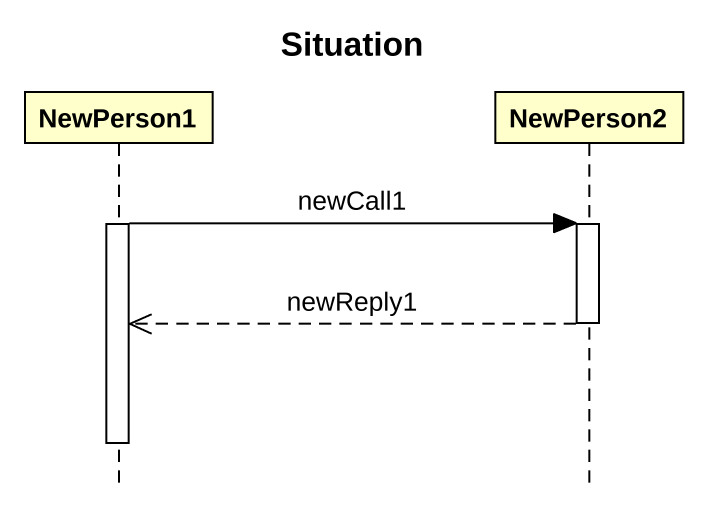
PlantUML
@startuml
title Situation
hide footbox
participant NewPerson1
participant NewPerson2

activate NewPerson1
NewPerson1 -> NewPerson2 : newCall1
activate NewPerson2
NewPerson2 -->> NewPerson1 : newReply1
deactivate NewPerson2
deactivate NewPerson1
@enduml
